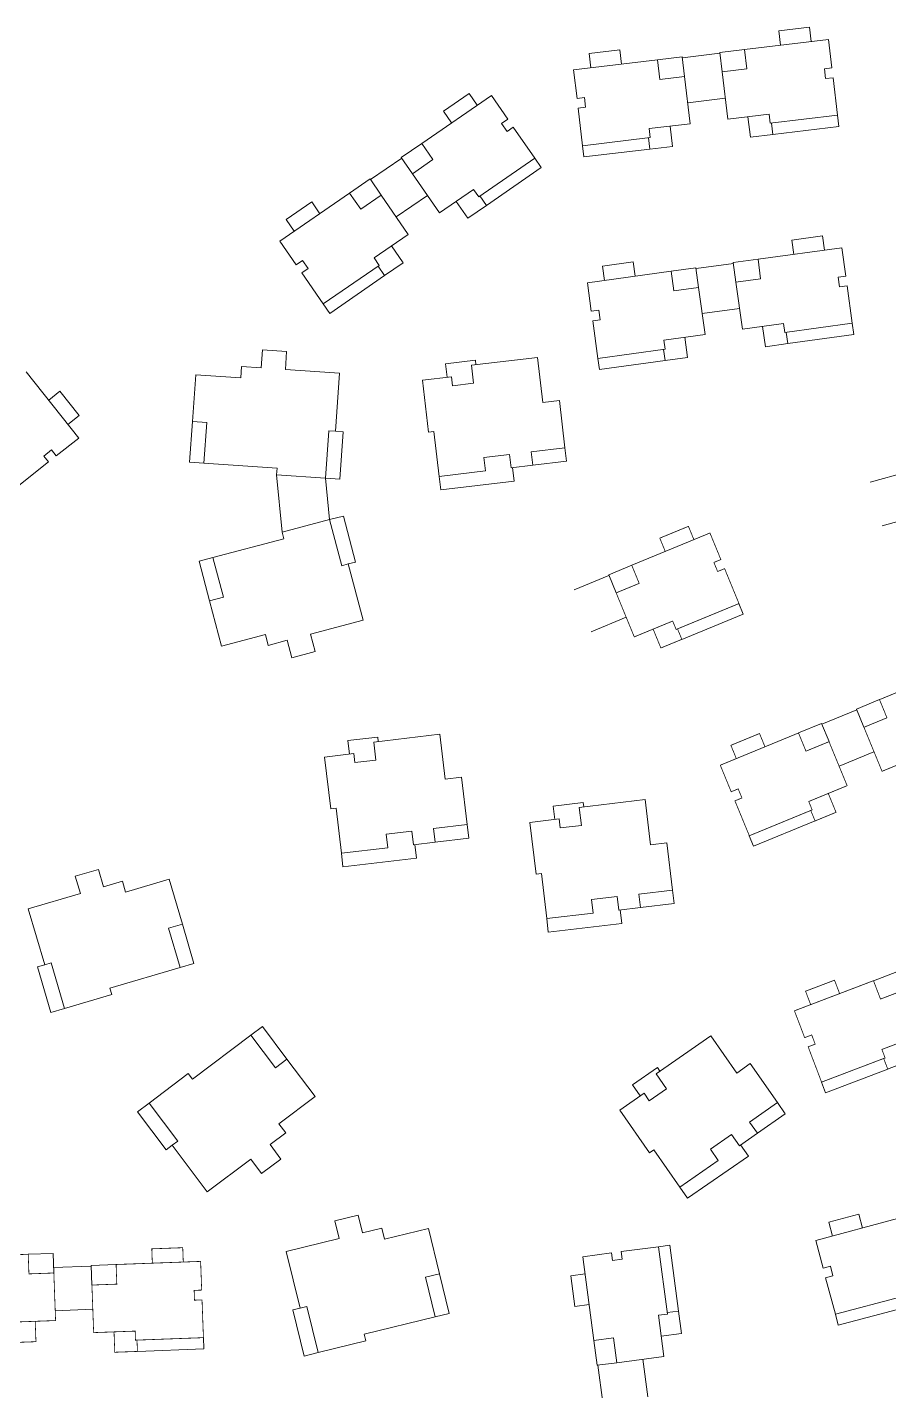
# Model space of a CAD drawing. Extents: x 741202 to 867202, y 603120 to 647617.
# Drawn here: x 746939 to 748308, y 611402 to 613567 of the extents above; entities that cross this region are included whole.
import ezdxf

# ---------------------------------------------------------------- set-up
doc = ezdxf.new("R2010")
doc.units = 0
doc.header["$LTSCALE"] = 1000
doc.header["$MEASUREMENT"] = 0
doc.layers.add('140', color=2, linetype='CONTINUOUS', lineweight=5)
doc.layers.add('DingDianTu', color=5, linetype='CONTINUOUS', lineweight=0)

# ---------------------------------------------------------------- blocks, each defined once
blk = doc.blocks.new('dafasfd')
at = {"layer": 'DingDianTu', "color": 7}
for points in [[(36368038, 16363912), (36371127, 16365074), (36372042, 16362641)], [(36369878, 16352210), (36361642, 16349110), (36361113, 16350514)]]:
    blk.add_lwpolyline(points, dxfattribs=at)
at = {"layer": 'DingDianTu', "color": 7, "const_width": 100}
blk.add_lwpolyline([(36368038, 16363912), (36368954, 16361479), (36372042, 16362641), (36374261, 16356745), (36369114, 16354807), (36369537, 16353684), (36361113, 16350514), (36359352, 16355194), (36360288, 16355546), (36359830, 16356763), (36358894, 16356410), (36357556, 16359967)], close=True, dxfattribs=at)
for points in [[(36363546, 16362221), (36362876, 16363999), (36359039, 16362555), (36359708, 16360777)], [(36371734, 16355794), (36372686, 16353267), (36369878, 16352210), (36369350, 16353614)]]:
    blk.add_lwpolyline(points, dxfattribs=at)
blk = doc.blocks.new('*E17')
at = {"layer": 'DingDianTu', "color": 7, "xscale": 0.001000002024510444, "yscale": 0.001000000163912773, "zscale": 0.001, "rotation": 339.3761177849276}
blk.add_blockref('dafasfd', (22612.58, -20413.34), dxfattribs=at)
blk = doc.blocks.new('*E104')
at = {"layer": 'DingDianTu', "color": 7, "xscale": 0.001000002024510444, "yscale": 0.001000000163912773, "zscale": 0.001, "rotation": 339.3761177849276}
blk.add_blockref('dafasfd', (22612.58, -20413.34), dxfattribs=at)
blk = doc.blocks.new('*E103')
at = {"layer": 'DingDianTu', "color": 7, "xscale": 0.001000002024510444, "yscale": 0.001000000163912773, "zscale": 0.001, "rotation": 339.3761177849276}
blk.add_blockref('dafasfd', (22612.58, -20413.34), dxfattribs=at)
blk = doc.blocks.new('*E234')
at = {"layer": 'DingDianTu', "color": 7, "xscale": 0.001000002024510444, "yscale": 0.001000000163912773, "zscale": 0.001, "rotation": 339.3761177849276}
blk.add_blockref('dafasfd', (22612.58, -20413.34), dxfattribs=at)
blk = doc.blocks.new('*E233')
at = {"layer": 'DingDianTu', "color": 7, "xscale": 0.001000002024510444, "yscale": 0.001000000163912773, "zscale": 0.001, "rotation": 339.3761177849276}
blk.add_blockref('dafasfd', (22612.58, -20413.34), dxfattribs=at)
blk = doc.blocks.new('*E232')
at = {"layer": 'DingDianTu', "color": 7, "xscale": 0.001000002024510444, "yscale": 0.001000000163912773, "zscale": 0.001, "rotation": 339.3761177849276}
blk.add_blockref('dafasfd', (22612.58, -20413.34), dxfattribs=at)

msp = doc.modelspace()

# ---------------------------------------------------------------- linework, layer by layer
at = {"layer": '140', "color": 7}
for p, q in [((748133, 613561.3), (748181.9, 613567.2)), ((748181.9, 613567.2), (748184.6, 613544.5)), ((748212, 613547.8), (748078.5, 613531.9)), ((748135.7, 613538.7), (748133, 613561.3)), ((748217.4, 613502.5), (748212, 613547.8)), ((747880.4, 613531.1), (747831.5, 613525.3)), ((747831.5, 613525.3), (747834.2, 613502.7)), ((747883.1, 613508.5), (747880.4, 613531.1)), ((748039.3, 613526), (747979.8, 613518.8)), ((748078.5, 613531.9), (748039.2, 613527.2)), ((748039.2, 613527.2), (748042.9, 613496.2)), ((748078.5, 613531.9), (748082.2, 613500.9)), ((747806.8, 613499.4), (747940.3, 613515.3)), ((747940.3, 613515.3), (747979.6, 613520)), ((747940.3, 613515.3), (747944, 613484.4)), ((747979.6, 613520), (747983.3, 613489.1)), ((748205.5, 613501.1), (748217.4, 613502.5)), ((747812.3, 613454.1), (747806.8, 613499.4)), ((747944, 613484.4), (747983.3, 613489.1)), ((747983.3, 613489.1), (747992.3, 613414)), ((748082.2, 613500.9), (748042.9, 613496.2)), ((748042.9, 613496.2), (748051.9, 613421.1)), ((748207.3, 613485.6), (748205.5, 613501.1)), ((748219.2, 613487), (748207.3, 613485.6)), ((748226.3, 613427.5), (748219.2, 613487)), ((747676.4, 613458.9), (747565.7, 613382.7)), ((747600.2, 613434.1), (747640.7, 613462)), ((747640.7, 613462), (747653.6, 613443.2)), ((747702.2, 613421.3), (747676.4, 613458.9)), ((747824.2, 613455.5), (747812.3, 613454.1)), ((747814.1, 613438.6), (747826, 613440)), ((747821.2, 613379), (747814.1, 613438.6)), ((747826, 613440), (747824.2, 613455.5)), ((748047.9, 613454.5), (747988.3, 613447.4)), ((747613.1, 613415.3), (747600.2, 613434.1)), ((747692.3, 613414.5), (747702.2, 613421.3)), ((748051.9, 613421.1), (748117.4, 613428.9)), ((748084, 613425), (748087.9, 613392.8)), ((748117.4, 613428.9), (748119.1, 613414.6)), ((748119.1, 613414.6), (748226.3, 613427.5)), ((748228.5, 613409.6), (748226.3, 613427.5)), ((747701.2, 613401.7), (747692.3, 613414.5)), ((747711.1, 613408.5), (747701.2, 613401.7)), ((747745.1, 613359.1), (747711.1, 613408.5)), ((747992.3, 613414), (747926.8, 613406.2)), ((747926.8, 613406.2), (747928.5, 613391.9)), ((747960.1, 613410.1), (747964, 613378)), ((748087.9, 613392.8), (748123.6, 613397.1)), ((748123.6, 613397.1), (748121.5, 613414.9)), ((748123.6, 613397.1), (748228.5, 613409.6)), ((747565.7, 613382.7), (747533.1, 613360.2)), ((747565.7, 613382.7), (747583.4, 613357)), ((747928.5, 613391.9), (747821.2, 613379)), ((747823.4, 613361.2), (747821.2, 613379)), ((747928.2, 613373.7), (747823.4, 613361.2)), ((747928.2, 613373.7), (747926.1, 613391.6)), ((747964, 613378), (747928.2, 613373.7)), ((747533.7, 613359.2), (747484.3, 613325.2)), ((747533.1, 613360.2), (747550.8, 613334.5)), ((747583.4, 613357), (747550.8, 613334.5)), ((747656.2, 613297.8), (747745.1, 613359.1)), ((747755.3, 613344.2), (747745.1, 613359.1)), ((747550.8, 613334.5), (747593.6, 613272.2)), ((747668.3, 613284.3), (747755.3, 613344.2)), ((747451, 613303.7), (747483.6, 613326.2)), ((747483.6, 613326.2), (747501.3, 613300.5)), ((747593.6, 613272.2), (747648, 613309.7)), ((747648, 613309.7), (747656.2, 613297.8)), ((747340.3, 613227.5), (747451, 613303.7)), ((747390.7, 613289.8), (747350.1, 613261.9)), ((747403.6, 613271), (747390.7, 613289.8)), ((747451, 613303.7), (747468.7, 613278)), ((747468.7, 613278), (747501.3, 613300.5)), ((747501.3, 613300.5), (747544.2, 613238.2)), ((747574.6, 613299.9), (747525.2, 613265.9)), ((747620.3, 613290.6), (747638.7, 613263.9)), ((747668.3, 613284.3), (747658.1, 613299.2)), ((747638.7, 613263.9), (747668.3, 613284.3)), ((747350.1, 613261.9), (747363.1, 613243.1)), ((747366.2, 613189.9), (747340.3, 613227.5)), ((747544.2, 613238.2), (747489.9, 613200.8)), ((748153.8, 613229.1), (748202.5, 613235.8)), ((748156.9, 613206.5), (748153.8, 613229.1)), ((748202.5, 613235.8), (748205.7, 613213.3)), ((747489.9, 613200.8), (747498, 613188.9)), ((747517.5, 613219.8), (747535.9, 613193.1)), ((748233, 613217), (748099.9, 613198.7)), ((748239.2, 613171.9), (748233, 613217)), ((747376.1, 613196.7), (747366.2, 613189.9)), ((747375, 613177.1), (747384.9, 613183.9)), ((747384.9, 613183.9), (747376.1, 613196.7)), ((747498, 613188.9), (747409.1, 613127.7)), ((747506.3, 613172.7), (747496.1, 613187.6)), ((747535.9, 613193.1), (747506.3, 613172.7)), ((747828.8, 613161.3), (747962, 613179.6)), ((747901.8, 613194.4), (747853, 613187.6)), ((747853, 613187.6), (747856.2, 613165.1)), ((747904.9, 613171.8), (747901.8, 613194.4)), ((747962, 613179.6), (748001.2, 613185.1)), ((747962, 613179.6), (747966.2, 613148.7)), ((748001.2, 613185.1), (748005.5, 613154.1)), ((748060.8, 613192.1), (748001.4, 613183.9)), ((748099.9, 613198.7), (748060.6, 613193.3)), ((748060.6, 613193.3), (748064.9, 613162.3)), ((748099.9, 613198.7), (748104.1, 613167.8)), ((747409.1, 613127.7), (747375, 613177.1)), ((747506.3, 613172.7), (747419.3, 613112.8)), ((747835, 613116.1), (747828.8, 613161.3)), ((748104.1, 613167.8), (748064.9, 613162.3)), ((748064.9, 613162.3), (748075.2, 613087.5)), ((748227.3, 613170.2), (748239.2, 613171.9)), ((748229.5, 613154.8), (748227.3, 613170.2)), ((748241.4, 613156.4), (748229.5, 613154.8)), ((748249.6, 613097), (748241.4, 613156.4)), ((747966.2, 613148.7), (748005.5, 613154.1)), ((748005.5, 613154.1), (748015.8, 613079.3)), ((747419.3, 613112.8), (747409.1, 613127.7)), ((747846.9, 613117.8), (747835, 613116.1)), ((747849.1, 613102.3), (747846.9, 613117.8)), ((748070.6, 613120.7), (748011.2, 613112.5)), ((747837.2, 613100.7), (747849.1, 613102.3)), ((747845.4, 613041.2), (747837.2, 613100.7)), ((748075.2, 613087.5), (748140.6, 613096.5)), ((748107.3, 613091.9), (748111.7, 613059.8)), ((748140.6, 613096.5), (748142.6, 613082.2)), ((748142.6, 613082.2), (748249.6, 613097)), ((748252, 613079.1), (748249.6, 613097)), ((748015.8, 613079.3), (747950.4, 613070.2)), ((747950.4, 613070.2), (747952.4, 613056)), ((747983.7, 613074.8), (747988.1, 613042.7)), ((748147.4, 613064.7), (748144.9, 613082.5)), ((748147.4, 613064.7), (748252, 613079.1)), ((747310.6, 613026.2), (747312.5, 613055)), ((747312.5, 613055), (747350.9, 613052.3)), ((747350.9, 613052.3), (747348.9, 613023.6)), ((747952.4, 613056), (747845.4, 613041.2)), ((747952.5, 613037.8), (747950, 613055.6)), ((748111.7, 613059.8), (748147.4, 613064.7)), ((747278.2, 613010.4), (747279.4, 613028.4)), ((747279.4, 613028.4), (747310.6, 613026.2)), ((747651, 613038.3), (747603.3, 613032.7)), ((747603.3, 613032.7), (747605.9, 613011.2)), ((747644.7, 613030.3), (747749.6, 613042.7)), ((747648.1, 613001.7), (747644.7, 613030.3)), ((747651.8, 613031.2), (747651, 613038.3)), ((747749.6, 613042.7), (747758, 612971.2)), ((747847.8, 613023.4), (747845.4, 613041.2)), ((747952.5, 613037.8), (747847.8, 613023.4)), ((747988.1, 613042.7), (747952.5, 613037.8)), ((747020.6, 612914.7), (746937.2, 613020.1)), ((747201.3, 612941.1), (747206.4, 613015.3)), ((747206.4, 613015.3), (747278.2, 613010.4)), ((747348.9, 613023.6), (747435.1, 613017.7)), ((747435.1, 613017.7), (747428.7, 612925.5)), ((747566.6, 613006.5), (747613, 613012.1)), ((747576.3, 612924.3), (747566.6, 613006.5)), ((747613, 613012.1), (747614.7, 612997.8)), ((746972.9, 612974.9), (746990.8, 612989)), ((746990.8, 612989), (747021.3, 612950.5)), ((747614.7, 612997.8), (747648.1, 613001.7)), ((747758, 612971.2), (747784.3, 612974.4)), ((747784.3, 612974.4), (747793.2, 612899.3)), ((747021.3, 612950.5), (747003.4, 612936.3)), ((747196.8, 612876.5), (747201.3, 612941.1)), ((747224, 612939.6), (747201.3, 612941.1)), ((747219.6, 612874.9), (747224, 612939.6)), ((747418, 612926.2), (747412.8, 612850.8)), ((747428.7, 612925.5), (747418, 612926.2)), ((747440.7, 612924.7), (747428.7, 612925.5)), ((747435.5, 612849.3), (747440.7, 612924.7)), ((747584.6, 612925.3), (747576.3, 612924.3)), ((747593.1, 612853.8), (747584.6, 612925.3)), ((746965.1, 612886.1), (746977.4, 612895.8)), ((746977.4, 612895.8), (746984.8, 612886.4)), ((746984.8, 612886.4), (747020.6, 612914.7)), ((747793.2, 612899.3), (747739.5, 612892.9)), ((747793.2, 612899.3), (747795.7, 612877.8)), ((746925.5, 612839.5), (746972.6, 612876.7)), ((746972.6, 612876.7), (746965.1, 612886.1)), ((747219.6, 612874.9), (747196.8, 612876.5)), ((747335.7, 612866.9), (747219.6, 612874.9)), ((747705, 612888.8), (747664.5, 612884)), ((747664.5, 612884), (747667, 612862.6)), ((747707.5, 612867.4), (747705, 612888.8)), ((747739.5, 612892.9), (747742.1, 612871.5)), ((747795.7, 612877.8), (747742.1, 612871.5)), ((747335, 612856.2), (747335.7, 612866.9)), ((747335, 612856.2), (747343.6, 612765.1)), ((747412.8, 612850.8), (747335, 612856.2)), ((747667, 612862.6), (747593.1, 612853.8)), ((747595.7, 612832.4), (747593.1, 612853.8)), ((747742.1, 612871.5), (747707.5, 612867.4)), ((747709.9, 612867.7), (747712.4, 612846.2)), ((748335.8, 612860.8), (748277.9, 612844.8)), ((747412.8, 612850.8), (747419, 612785.1)), ((747412.8, 612850.8), (747435.5, 612849.3)), ((747712.4, 612846.2), (747595.7, 612832.4)), ((747419, 612785.1), (747441.1, 612790.9)), ((747441.1, 612790.9), (747460.4, 612717.8)), ((748355, 612791.4), (748297.1, 612775.4)), ((747419, 612785.1), (747343.6, 612765.1)), ((747438.4, 612712), (747419, 612785.1)), ((747346.4, 612754.6), (747233.9, 612724.8)), ((747343.6, 612765.1), (747346.4, 612754.6)), ((747233.9, 612724.8), (747211.8, 612719)), ((747233.9, 612724.8), (747250.5, 612662.2)), ((747211.8, 612719), (747228.4, 612656.3)), ((747448.8, 612714.8), (747438.4, 612712)), ((747460.4, 612717.8), (747448.8, 612714.8)), ((747472.5, 612625.4), (747448.8, 612714.8)), ((747863.1, 612696.6), (747807.6, 612673.8)), ((747250.5, 612662.2), (747228.4, 612656.3)), ((747228.4, 612656.3), (747247.5, 612584.4)), ((747389, 612603.3), (747472.5, 612625.4)), ((747890.5, 612630.1), (747835, 612607.2)), ((747247.5, 612584.4), (747317.1, 612602.9)), ((747317.1, 612602.9), (747321.7, 612585.5)), ((747321.7, 612585.5), (747351.9, 612593.5)), ((747351.9, 612593.5), (747359.3, 612565.6)), ((747396.4, 612575.5), (747389, 612603.3)), ((747359.3, 612565.6), (747396.4, 612575.5)), ((748256.8, 612483.1), (748201.3, 612460.2)), ((747489.5, 612431.8), (747594.3, 612444.3)), ((747594.3, 612444.3), (747602.8, 612372.8)), ((747495.8, 612439.8), (747448.1, 612434.2)), ((747448.1, 612434.2), (747450.6, 612412.7)), ((747492.9, 612403.2), (747489.5, 612431.8)), ((747496.6, 612432.7), (747495.8, 612439.8)), ((747411.3, 612408.1), (747457.8, 612413.6)), ((747421.1, 612325.8), (747411.3, 612408.1)), ((747457.8, 612413.6), (747459.5, 612399.3)), ((747459.5, 612399.3), (747492.9, 612403.2)), ((748284.2, 612416.5), (748228.7, 612393.7)), ((747602.8, 612372.8), (747629, 612375.9)), ((747629, 612375.9), (747637.9, 612300.8)), ((747822.1, 612335.9), (747774.4, 612330.3)), ((747815.8, 612327.9), (747920.6, 612340.4)), ((747822.9, 612328.8), (747822.1, 612335.9)), ((747920.6, 612340.4), (747929.1, 612268.9)), ((747429.4, 612326.8), (747421.1, 612325.8)), ((747437.9, 612255.3), (747429.4, 612326.8)), ((747774.4, 612330.3), (747777, 612308.8)), ((747819.2, 612299.3), (747815.8, 612327.9)), ((747549.7, 612290.3), (747509.2, 612285.5)), ((747552.3, 612268.9), (747549.7, 612290.3)), ((747637.9, 612300.8), (747584.3, 612294.4)), ((747584.3, 612294.4), (747586.8, 612273)), ((747637.9, 612300.8), (747640.5, 612279.3)), ((747737.6, 612304.2), (747784.1, 612309.7)), ((747747.4, 612221.9), (747737.6, 612304.2)), ((747784.1, 612309.7), (747785.8, 612295.4)), ((747785.8, 612295.4), (747819.2, 612299.3)), ((747509.2, 612285.5), (747511.8, 612264.1)), ((747586.8, 612273), (747552.3, 612268.9)), ((747554.7, 612269.2), (747557.2, 612247.7)), ((747640.5, 612279.3), (747586.8, 612273)), ((747929.1, 612268.9), (747955.3, 612272)), ((747955.3, 612272), (747964.2, 612196.9)), ((747511.8, 612264.1), (747437.9, 612255.3)), ((747440.4, 612233.9), (747437.9, 612255.3)), ((747557.2, 612247.7), (747440.4, 612233.9)), ((747052, 612229.7), (747015.1, 612218.8)), ((747060.1, 612202.1), (747052, 612229.7)), ((747015.1, 612218.8), (747023.3, 612191.2)), ((747090, 612210.9), (747060.1, 612202.1)), ((747095.1, 612193.6), (747090, 612210.9)), ((747164.2, 612214), (747095.1, 612193.6)), ((747185.2, 612142.6), (747164.2, 612214)), ((747755.7, 612222.9), (747747.4, 612221.9)), ((747764.2, 612151.4), (747755.7, 612222.9)), ((747023.3, 612191.2), (746940.4, 612166.8)), ((747876, 612186.4), (747835.5, 612181.6)), ((747835.5, 612181.6), (747838.1, 612160.2)), ((747878.6, 612165), (747876, 612186.4)), ((747964.2, 612196.9), (747910.6, 612190.5)), ((747910.6, 612190.5), (747913.2, 612169.1)), ((747964.2, 612196.9), (747966.8, 612175.4)), ((746940.4, 612166.8), (746966.5, 612078.2)), ((747838.1, 612160.2), (747764.2, 612151.4)), ((747913.2, 612169.1), (747878.6, 612165)), ((747881, 612165.3), (747883.5, 612143.8)), ((747966.8, 612175.4), (747913.2, 612169.1)), ((747163.3, 612136.1), (747185.2, 612142.6)), ((747203.5, 612080.4), (747185.2, 612142.6)), ((747766.7, 612130), (747764.2, 612151.4)), ((747883.5, 612143.8), (747766.7, 612130)), ((747181.6, 612074), (747163.3, 612136.1)), ((746955, 612074.8), (746966.5, 612078.2)), ((746976.4, 612002.2), (746955, 612074.8)), ((746966.5, 612078.2), (746976.9, 612081.2)), ((746976.9, 612081.2), (746998.2, 612008.7)), ((747070, 612041.1), (747181.6, 612074)), ((747181.6, 612074), (747203.5, 612080.4)), ((746998.2, 612008.7), (747073, 612030.7)), ((747073, 612030.7), (747070, 612041.1)), ((746998.2, 612008.7), (746976.4, 612002.2)), ((747201.2, 611896.5), (747294.2, 611966.5)), ((747294.2, 611966.5), (747312.5, 611980.2)), ((747294.2, 611966.5), (747333.2, 611914.7)), ((747312.5, 611980.2), (747351.4, 611928.4)), ((747938.2, 611905), (748024.9, 611965.3)), ((748024.9, 611965.3), (748066, 611906.2)), ((747333.2, 611914.7), (747351.4, 611928.4)), ((747351.4, 611928.4), (747396.2, 611869)), ((748066, 611906.2), (748087.7, 611921.2)), ((748087.7, 611921.2), (748130.9, 611859.2)), ((747132.4, 611858.3), (747194.7, 611905.2)), ((747194.7, 611905.2), (747201.2, 611896.5)), ((747940, 611915), (747900.6, 611887.6)), ((747954.7, 611881.3), (747938.2, 611905)), ((747944.1, 611909.1), (747940, 611915)), ((747900.6, 611887.6), (747912.9, 611869.9)), ((747927.1, 611862.2), (747954.7, 611881.3)), ((747132.4, 611858.3), (747114.2, 611844.6)), ((747177.9, 611797.9), (747132.4, 611858.3)), ((747396.2, 611869), (747338.6, 611825.7)), ((747880.4, 611847.3), (747918.9, 611874)), ((747918.9, 611874), (747927.1, 611862.2)), ((748130.9, 611859.2), (748086.5, 611828.3)), ((748130.9, 611859.2), (748143.2, 611841.4)), ((747114.2, 611844.6), (747159.7, 611784.1)), ((747927.7, 611779.3), (747880.4, 611847.3)), ((748143.2, 611841.4), (748098.9, 611810.6)), ((747338.6, 611825.7), (747349.4, 611811.3)), ((748086.5, 611828.3), (748098.9, 611810.6)), ((747159.7, 611784.1), (747169.2, 611791.4)), ((747169.2, 611791.4), (747177.9, 611797.9)), ((747224.8, 611717.5), (747169.2, 611791.4)), ((747349.4, 611811.3), (747324.5, 611792.6)), ((747324.5, 611792.6), (747341.8, 611769.5)), ((748058, 611808.5), (748024.5, 611785.2)), ((748070.3, 611790.7), (748058, 611808.5)), ((748098.9, 611810.6), (748070.3, 611790.7)), ((748072.3, 611792.1), (748084.6, 611774.4)), ((747341.8, 611769.5), (747311.1, 611746.5)), ((747934.6, 611784.1), (747927.7, 611779.3)), ((747975.7, 611725), (747934.6, 611784.1)), ((748084.6, 611774.4), (747988, 611707.2)), ((748024.5, 611785.2), (748036.8, 611767.4)), ((747293.8, 611769.5), (747224.8, 611717.5)), ((747311.1, 611746.5), (747293.8, 611769.5)), ((748036.8, 611767.4), (747975.7, 611725)), ((747988, 611707.2), (747975.7, 611725)), ((747464.8, 611680.4), (747427.5, 611671.3)), ((747427.5, 611671.3), (747434.3, 611643.3)), ((747471.6, 611652.4), (747464.8, 611680.4)), ((748191.6, 611640.2), (748321.5, 611674.9)), ((748259.9, 611682.1), (748212.4, 611669.4)), ((748212.4, 611669.4), (748218.3, 611647.3)), ((748265.8, 611660), (748259.9, 611682.1)), ((747434.3, 611643.3), (747350.4, 611622.8)), ((747502, 611659.8), (747471.6, 611652.4)), ((747506.2, 611642.3), (747502, 611659.8)), ((747576.2, 611659.4), (747506.2, 611642.3)), ((747593.8, 611587.2), (747576.2, 611659.4)), ((748203.4, 611596.2), (748191.6, 611640.2)), ((747350.4, 611622.8), (747372.4, 611533)), ((747866.9, 611620.5), (747821.7, 611614.5)), ((747868.5, 611608.6), (747866.9, 611620.5)), ((747941.8, 611630.4), (747882.3, 611622.5)), ((747882.3, 611622.5), (747883.9, 611610.6)), ((747959.7, 611632.8), (747941.8, 611630.4)), ((747956, 611523.3), (747941.8, 611630.4)), ((747973.5, 611528.1), (747959.7, 611632.8)), ((747040.5, 611599.5), (746980.5, 611597.3)), ((747821.7, 611614.5), (747839.3, 611481.3)), ((747883.9, 611610.6), (747868.5, 611608.6)), ((748215, 611599.3), (748203.4, 611596.2)), ((748219, 611584.2), (748215, 611599.3)), ((747571.7, 611581.8), (747593.8, 611587.2)), ((747587.1, 611518.8), (747571.7, 611581.8)), ((747609.2, 611524.2), (747593.8, 611587.2)), ((747802.7, 611584.2), (747825.3, 611587.2)), ((747809.1, 611535.4), (747802.7, 611584.2)), ((748207.4, 611581.1), (748219, 611584.2)), ((748222.9, 611523.1), (748207.4, 611581.1)), ((747360.7, 611530.2), (747372.4, 611533)), ((747372.4, 611533), (747382.9, 611535.6)), ((747382.9, 611535.6), (747400.8, 611462.1)), ((747831.7, 611538.4), (747809.1, 611535.4)), ((748327.2, 611551), (748222.9, 611523.1)), ((748329.6, 611533), (748227.5, 611505.7)), ((747043, 611530.9), (746983, 611528.7)), ((747378.7, 611456.7), (747360.7, 611530.2)), ((747474, 611491.2), (747587.1, 611518.8)), ((747587.1, 611518.8), (747609.2, 611524.2)), ((747941.7, 611521.4), (747956, 611523.3)), ((747950.3, 611456), (747941.7, 611521.4)), ((747973.5, 611528.1), (747955.7, 611525.7)), ((747978.2, 611492.4), (747973.5, 611528.1)), ((748227.5, 611505.7), (748222.9, 611523.1)), ((747476.6, 611480.7), (747474, 611491.2)), ((747946.1, 611488.1), (747978.2, 611492.4)), ((747400.8, 611462.1), (747476.6, 611480.7)), ((747839.3, 611481.3), (747870.2, 611485.4)), ((747839.3, 611481.3), (747844.5, 611442)), ((747870.2, 611485.4), (747875.4, 611446.1)), ((747400.8, 611462.1), (747378.7, 611456.7)), ((747844.5, 611442), (747875.4, 611446.1)), ((747875.4, 611446.1), (747950.3, 611456)), ((747917, 611451.6), (747924.9, 611392.1)), ((747845.6, 611442.2), (747853.5, 611382.7))]:
    msp.add_line(p, q, dxfattribs=at)

# ---------------------------------------------------------------- block references
at = {"layer": '140', "color": 7, "extrusion": (0, 0, -1), "yscale": 12.00000001117587, "zscale": -12}
for name, p, xscale, rotation in [('*E234', (-1358680, 1096529.2), 12.00000001118427, 337.6258285568242), ('*E232', (-1359073.7, 1096315.7), 12.00000001118427, 337.6258285568242), ('*E103', (-1487657.6, 853833.8), 12.00000001120535, 357.8974182959253)]:
    msp.add_blockref(name, p, dxfattribs=dict(at, xscale=xscale, rotation=rotation))
at = {"layer": '140', "color": 7, "yscale": 12.00000001117587, "zscale": 12}
for name, p, xscale, rotation in [('*E233', (-26219.7, 526069.4), 12.00000001118427, 22.37417144317583), ('*E17', (-28137.1, 546458.3), 12.00000001112097, 20.83862182150384), ('*E104', (-9406, 798892.8), 12.00000001120321, 2.102581703797002)]:
    msp.add_blockref(name, p, dxfattribs=dict(at, xscale=xscale, rotation=rotation))

doc.saveas('drawing.dxf')
